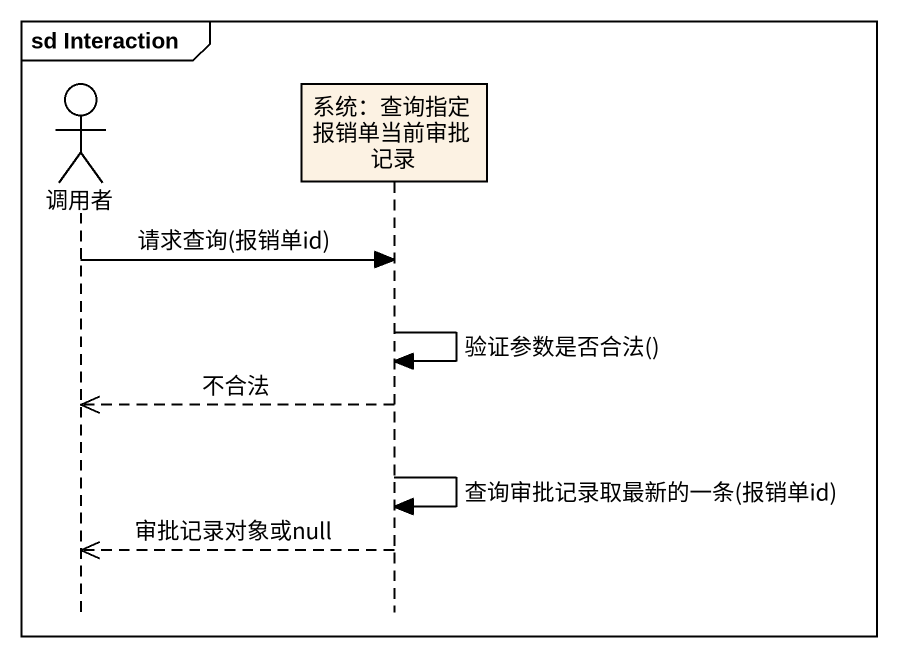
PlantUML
@startuml
mainframe sd Interaction
hide footbox
actor 调用者
participant "系统：查询指定报销单当前审批记录" as 系统_查询指定报销单当前审批记录

调用者 -> 系统_查询指定报销单当前审批记录 : 请求查询(报销单id)
系统_查询指定报销单当前审批记录 -> 系统_查询指定报销单当前审批记录 : 验证参数是否合法()
系统_查询指定报销单当前审批记录 -->> 调用者 : 不合法
系统_查询指定报销单当前审批记录 -> 系统_查询指定报销单当前审批记录 : 查询审批记录取最新的一条(报销单id)
系统_查询指定报销单当前审批记录 -->> 调用者 : 审批记录对象或null
@enduml
